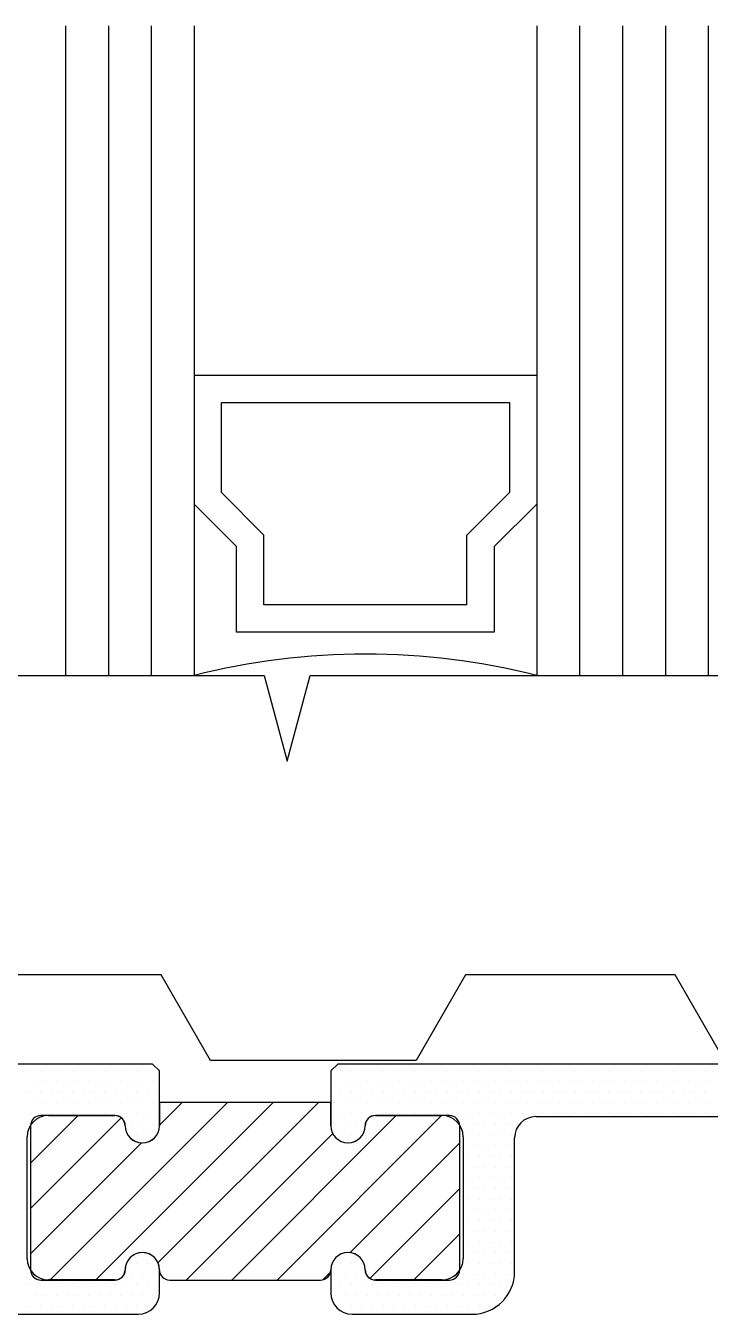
# Model space of a CAD drawing. Header units: inches. Extents: x 3.8 to 36.3, y 0.9 to 43.6.
# Drawn here: x 6.829 to 7.827, y 13.109 to 14.989 of the extents above; entities that cross this region are included whole.
import ezdxf

# ---------------------------------------------------------------- set-up
doc = ezdxf.new("R2010")
doc.units = ezdxf.units.IN
doc.header["$MEASUREMENT"] = 0
doc.layers.add('R-SWTS-DET1', color=1, linetype='Continuous')
doc.layers.add('R-SWTS-PAT1', color=5, linetype='Continuous')

msp = doc.modelspace()

# ---------------------------------------------------------------- linework, layer by layer
at = {"layer": 'R-SWTS-DET1'}
for p, q in [((6.88651, 14.98897), (6.8865, 14.04116)), ((6.94901, 14.98897), (6.949, 14.04116)), ((7.01151, 14.98897), (7.0115, 14.04116)), ((7.07401, 14.98897), (7.074, 14.04115)), ((7.57401, 14.98897), (7.574, 14.04115)), ((7.63651, 14.98897), (7.6365, 14.04114)), ((7.69901, 14.98897), (7.699, 14.04114)), ((7.76151, 14.98897), (7.7615, 14.04114)), ((7.82401, 14.98897), (7.824, 14.04114)), ((7.07401, 14.47915), (7.57401, 14.47915)), ((7.114, 14.30772), (7.114, 14.43915)), ((7.114, 14.43915), (7.534, 14.43915)), ((7.534, 14.43915), (7.534, 14.30772)), ((7.176, 14.24572), (7.114, 14.30772)), ((7.534, 14.30772), (7.472, 14.24572)), ((7.136, 14.22915), (7.074, 14.29115)), ((7.512, 14.22915), (7.574, 14.29115)), ((7.176, 14.14415), (7.176, 14.24572)), ((7.472, 14.14415), (7.472, 14.24572)), ((7.136, 14.10415), (7.136, 14.22915)), ((7.512, 14.22915), (7.512, 14.10415)), ((7.472, 14.14415), (7.176, 14.14415)), ((7.512, 14.10415), (7.136, 14.10415)), ((6.78004, 14.04116), (7.17635, 14.04116)), ((7.17635, 14.04116), (7.20984, 13.91616)), ((7.20984, 13.91616), (7.24334, 14.04116)), ((7.24334, 14.04116), (7.86748, 14.04116)), ((7.02598, 13.60416), (6.78004, 13.60416)), ((7.09815, 13.47916), (7.02598, 13.60416)), ((7.47001, 13.60416), (7.39784, 13.47916)), ((7.77568, 13.60416), (7.47001, 13.60416)), ((7.84784, 13.47916), (7.77568, 13.60416)), ((7.39784, 13.47916), (7.09815, 13.47916)), ((7.27349, 13.41812), (7.02349, 13.41785)), ((7.02349, 13.41785), (7.02349, 13.38385)), ((7.27349, 13.38385), (7.27349, 13.41785)), ((6.95849, 13.39885), (6.85049, 13.39885)), ((7.44649, 13.39885), (7.33849, 13.39885)), ((6.83549, 13.38385), (6.83549, 13.17385)), ((7.46149, 13.17385), (7.46149, 13.38385)), ((6.85049, 13.15885), (6.95849, 13.15885)), ((7.03849, 13.15885), (7.25849, 13.15885)), ((7.33849, 13.15885), (7.44649, 13.15885))]:
    msp.add_line(p, q, dxfattribs=at)
at = {"layer": 'R-SWTS-DET1', "lineweight": 30}
for p, q in [((7.01358, 13.47392), (6.38588, 13.47392)), ((7.02358, 13.46392), (7.01358, 13.47392)), ((7.02358, 13.38395), (7.02358, 13.46392)), ((7.28358, 13.47392), (7.27358, 13.46392)), ((7.27358, 13.46392), (7.27358, 13.38395)), ((8.29277, 13.47392), (7.28358, 13.47392)), ((6.86158, 13.39895), (6.95858, 13.39895)), ((7.33858, 13.39895), (7.43558, 13.39895)), ((7.57258, 13.39722), (8.29277, 13.39722)), ((6.83058, 13.18995), (6.83058, 13.36795)), ((7.46658, 13.36795), (7.46658, 13.18995)), ((7.54158, 13.17095), (7.54158, 13.36622)), ((7.02358, 13.13995), (7.02358, 13.17395)), ((7.27358, 13.17395), (7.27358, 13.13995)), ((6.95858, 13.15895), (6.86158, 13.15895)), ((7.43558, 13.15895), (7.33858, 13.15895)), ((6.81758, 13.10895), (6.99258, 13.10895)), ((7.30458, 13.10895), (7.47958, 13.10895))]:
    msp.add_line(p, q, dxfattribs=at)
at = {"layer": 'R-SWTS-DET1'}
for centre, radius, start, end in [((7.32398, 13.04286), 1.02912, 75.93971, 104.05837), ((7.30422, 13.41812), 0.03073, 180, 180.50195), ((6.85051, 13.38383), 0.01502, 90.08612, 179.91388), ((6.95846, 13.38383), 0.01502, 0.08612, 89.91388), ((7.33851, 13.38383), 0.01502, 90.08612, 179.91388), ((7.44646, 13.38383), 0.01502, 0.08612, 89.91388), ((6.99849, 13.38391), 0.025, 180.1266, 359.8734), ((7.29849, 13.38401), 0.025, 180.35679, 359.64321), ((6.99849, 13.1739), 0.025, 359.89771, 180.10229), ((7.29849, 13.1738), 0.025, 0.1266, 179.8734), ((6.85051, 13.17387), 0.01502, 180.08612, 269.91388), ((6.95846, 13.17387), 0.01502, 270.08612, 359.91388), ((7.03851, 13.17387), 0.01502, 180.08612, 269.91388), ((7.25846, 13.17387), 0.01502, 270.08612, 359.91388), ((7.33851, 13.17387), 0.01502, 180.08612, 269.91388), ((7.44646, 13.17387), 0.01502, 270.08612, 359.91388)]:
    msp.add_arc(centre, radius, start, end, dxfattribs=at)
at = {"layer": 'R-SWTS-DET1', "lineweight": 30}
for centre, radius, start, end in [((6.86158, 13.36795), 0.031, 90, 180), ((6.95858, 13.38395), 0.015, 0, 90), ((7.33858, 13.38395), 0.015, 90, 180), ((7.43558, 13.36795), 0.031, 0, 90), ((7.57258, 13.36622), 0.031, 90, 180), ((6.99858, 13.38395), 0.025, 180, 0), ((7.29858, 13.38395), 0.025, 180, 0), ((6.99858, 13.17395), 0.025, 360, 180), ((7.29858, 13.17395), 0.025, 360, 180), ((6.86158, 13.18995), 0.031, 180, 270), ((7.43558, 13.18995), 0.031, 270, 0), ((6.95858, 13.17395), 0.015, 270, 0), ((7.33858, 13.17395), 0.015, 180, 270), ((7.47958, 13.17095), 0.062, 270, 0), ((6.99258, 13.13995), 0.031, 270, 360), ((7.30458, 13.13995), 0.031, 180, 270)]:
    msp.add_arc(centre, radius, start, end, dxfattribs=at)
at = {"layer": 'R-SWTS-PAT1'}
for p, q in [((6.83427, 13.46425), (6.83427, 13.46425)), ((6.8499, 13.46425), (6.8499, 13.46425)), ((6.86552, 13.46425), (6.86552, 13.46425)), ((6.88115, 13.46425), (6.88115, 13.46425)), ((6.89677, 13.46425), (6.89677, 13.46425)), ((6.9124, 13.46425), (6.9124, 13.46425)), ((6.92802, 13.46425), (6.92802, 13.46425)), ((6.94365, 13.46425), (6.94365, 13.46425)), ((6.95927, 13.46425), (6.95927, 13.46425)), ((6.9749, 13.46425), (6.9749, 13.46425)), ((6.99052, 13.46425), (6.99052, 13.46425)), ((7.00615, 13.46425), (7.00615, 13.46425)), ((7.02177, 13.46425), (7.02177, 13.46425)), ((7.2874, 13.46425), (7.2874, 13.46425)), ((7.30302, 13.46425), (7.30302, 13.46425)), ((7.31865, 13.46425), (7.31865, 13.46425)), ((7.33427, 13.46425), (7.33427, 13.46425)), ((7.3499, 13.46425), (7.3499, 13.46425)), ((7.36552, 13.46425), (7.36552, 13.46425)), ((7.38115, 13.46425), (7.38115, 13.46425)), ((7.39677, 13.46425), (7.39677, 13.46425)), ((7.4124, 13.46425), (7.4124, 13.46425)), ((7.42802, 13.46425), (7.42802, 13.46425)), ((7.44365, 13.46425), (7.44365, 13.46425)), ((7.45927, 13.46425), (7.45927, 13.46425)), ((7.4749, 13.46425), (7.4749, 13.46425)), ((7.49052, 13.46425), (7.49052, 13.46425)), ((7.50615, 13.46425), (7.50615, 13.46425)), ((7.52177, 13.46425), (7.52177, 13.46425)), ((7.5374, 13.46425), (7.5374, 13.46425)), ((7.55302, 13.46425), (7.55302, 13.46425)), ((7.56865, 13.46425), (7.56865, 13.46425)), ((7.58427, 13.46425), (7.58427, 13.46425)), ((7.5999, 13.46425), (7.5999, 13.46425)), ((7.61552, 13.46425), (7.61552, 13.46425)), ((7.63115, 13.46425), (7.63115, 13.46425)), ((7.64677, 13.46425), (7.64677, 13.46425)), ((7.6624, 13.46425), (7.6624, 13.46425)), ((7.67802, 13.46425), (7.67802, 13.46425)), ((7.69365, 13.46425), (7.69365, 13.46425)), ((7.70927, 13.46425), (7.70927, 13.46425)), ((7.7249, 13.46425), (7.7249, 13.46425)), ((7.74052, 13.46425), (7.74052, 13.46425)), ((7.75615, 13.46425), (7.75615, 13.46425)), ((7.77177, 13.46425), (7.77177, 13.46425)), ((7.7874, 13.46425), (7.7874, 13.46425)), ((7.80302, 13.46425), (7.80302, 13.46425)), ((7.81865, 13.46425), (7.81865, 13.46425)), ((6.84209, 13.44862), (6.84209, 13.44862)), ((6.85771, 13.44862), (6.85771, 13.44862)), ((6.87334, 13.44862), (6.87334, 13.44862)), ((6.88896, 13.44862), (6.88896, 13.44862)), ((6.90459, 13.44862), (6.90459, 13.44862)), ((6.92021, 13.44862), (6.92021, 13.44862)), ((6.93584, 13.44862), (6.93584, 13.44862)), ((6.95146, 13.44862), (6.95146, 13.44862)), ((6.96709, 13.44862), (6.96709, 13.44862)), ((6.98271, 13.44862), (6.98271, 13.44862)), ((6.99834, 13.44862), (6.99834, 13.44862)), ((7.01396, 13.44862), (7.01396, 13.44862)), ((7.27959, 13.44862), (7.27959, 13.44862)), ((7.29521, 13.44862), (7.29521, 13.44862)), ((7.31084, 13.44862), (7.31084, 13.44862)), ((7.32646, 13.44862), (7.32646, 13.44862)), ((7.34209, 13.44862), (7.34209, 13.44862)), ((7.35771, 13.44862), (7.35771, 13.44862)), ((7.37334, 13.44862), (7.37334, 13.44862)), ((7.38896, 13.44862), (7.38896, 13.44862)), ((7.40459, 13.44862), (7.40459, 13.44862)), ((7.42021, 13.44862), (7.42021, 13.44862)), ((7.43584, 13.44862), (7.43584, 13.44862)), ((7.45146, 13.44862), (7.45146, 13.44862)), ((7.46709, 13.44862), (7.46709, 13.44862)), ((7.48271, 13.44862), (7.48271, 13.44862)), ((7.49834, 13.44862), (7.49834, 13.44862)), ((7.51396, 13.44862), (7.51396, 13.44862)), ((7.52959, 13.44862), (7.52959, 13.44862)), ((7.54521, 13.44862), (7.54521, 13.44862)), ((7.56084, 13.44862), (7.56084, 13.44862)), ((7.57646, 13.44862), (7.57646, 13.44862)), ((7.59209, 13.44862), (7.59209, 13.44862)), ((7.60771, 13.44862), (7.60771, 13.44862)), ((7.62334, 13.44862), (7.62334, 13.44862)), ((7.63896, 13.44862), (7.63896, 13.44862)), ((7.65459, 13.44862), (7.65459, 13.44862)), ((7.67021, 13.44862), (7.67021, 13.44862)), ((7.68584, 13.44862), (7.68584, 13.44862)), ((7.70146, 13.44862), (7.70146, 13.44862)), ((7.71709, 13.44862), (7.71709, 13.44862)), ((7.73271, 13.44862), (7.73271, 13.44862)), ((7.74834, 13.44862), (7.74834, 13.44862)), ((7.76396, 13.44862), (7.76396, 13.44862)), ((7.77959, 13.44862), (7.77959, 13.44862)), ((7.79521, 13.44862), (7.79521, 13.44862)), ((7.81084, 13.44862), (7.81084, 13.44862)), ((7.82646, 13.44862), (7.82646, 13.44862)), ((6.83427, 13.433), (6.83427, 13.433)), ((6.8499, 13.433), (6.8499, 13.433)), ((6.86552, 13.433), (6.86552, 13.433)), ((6.88115, 13.433), (6.88115, 13.433)), ((6.89677, 13.433), (6.89677, 13.433)), ((6.9124, 13.433), (6.9124, 13.433)), ((6.92802, 13.433), (6.92802, 13.433)), ((6.94365, 13.433), (6.94365, 13.433)), ((6.95927, 13.433), (6.95927, 13.433)), ((6.9749, 13.433), (6.9749, 13.433)), ((6.99052, 13.433), (6.99052, 13.433)), ((7.00615, 13.433), (7.00615, 13.433)), ((7.02177, 13.433), (7.02177, 13.433)), ((7.2874, 13.433), (7.2874, 13.433)), ((7.30302, 13.433), (7.30302, 13.433)), ((7.31865, 13.433), (7.31865, 13.433)), ((7.33427, 13.433), (7.33427, 13.433)), ((7.3499, 13.433), (7.3499, 13.433)), ((7.36552, 13.433), (7.36552, 13.433)), ((7.38115, 13.433), (7.38115, 13.433)), ((7.39677, 13.433), (7.39677, 13.433)), ((7.4124, 13.433), (7.4124, 13.433)), ((7.42802, 13.433), (7.42802, 13.433)), ((7.44365, 13.433), (7.44365, 13.433)), ((7.45927, 13.433), (7.45927, 13.433)), ((7.4749, 13.433), (7.4749, 13.433)), ((7.49052, 13.433), (7.49052, 13.433)), ((7.50615, 13.433), (7.50615, 13.433)), ((7.52177, 13.433), (7.52177, 13.433)), ((7.5374, 13.433), (7.5374, 13.433)), ((7.55302, 13.433), (7.55302, 13.433)), ((7.56865, 13.433), (7.56865, 13.433)), ((7.58427, 13.433), (7.58427, 13.433)), ((7.5999, 13.433), (7.5999, 13.433)), ((7.61552, 13.433), (7.61552, 13.433)), ((7.63115, 13.433), (7.63115, 13.433)), ((7.64677, 13.433), (7.64677, 13.433)), ((7.6624, 13.433), (7.6624, 13.433)), ((7.67802, 13.433), (7.67802, 13.433)), ((7.69365, 13.433), (7.69365, 13.433)), ((7.70927, 13.433), (7.70927, 13.433)), ((7.7249, 13.433), (7.7249, 13.433)), ((7.74052, 13.433), (7.74052, 13.433)), ((7.75615, 13.433), (7.75615, 13.433)), ((7.77177, 13.433), (7.77177, 13.433)), ((7.7874, 13.433), (7.7874, 13.433)), ((7.80302, 13.433), (7.80302, 13.433)), ((7.81865, 13.433), (7.81865, 13.433)), ((6.84209, 13.41737), (6.84209, 13.41737)), ((6.85771, 13.41737), (6.85771, 13.41737)), ((6.86375, 13.15885), (7.12286, 13.41796)), ((6.87334, 13.41737), (6.87334, 13.41737)), ((6.88896, 13.41737), (6.88896, 13.41737)), ((6.90459, 13.41737), (6.90459, 13.41737)), ((6.92021, 13.41737), (6.92021, 13.41737)), ((6.93004, 13.15885), (7.18922, 13.41803)), ((6.93584, 13.41737), (6.93584, 13.41737)), ((6.95146, 13.41737), (6.95146, 13.41737)), ((6.96709, 13.41737), (6.96709, 13.41737)), ((6.98271, 13.41737), (6.98271, 13.41737)), ((6.99834, 13.41737), (6.99834, 13.41737)), ((7.01396, 13.41737), (7.01396, 13.41737)), ((7.02136, 13.18387), (7.25558, 13.4181)), ((7.02349, 13.38488), (7.0565, 13.41789)), ((7.27959, 13.41737), (7.27959, 13.41737)), ((7.29521, 13.41737), (7.29521, 13.41737)), ((7.31084, 13.41737), (7.31084, 13.41737)), ((7.32646, 13.41737), (7.32646, 13.41737)), ((7.34209, 13.41737), (7.34209, 13.41737)), ((7.35771, 13.41737), (7.35771, 13.41737)), ((7.37334, 13.41737), (7.37334, 13.41737)), ((7.38896, 13.41737), (7.38896, 13.41737)), ((7.40459, 13.41737), (7.40459, 13.41737)), ((7.42021, 13.41737), (7.42021, 13.41737)), ((7.43584, 13.41737), (7.43584, 13.41737)), ((7.45146, 13.41737), (7.45146, 13.41737)), ((7.46709, 13.41737), (7.46709, 13.41737)), ((7.48271, 13.41737), (7.48271, 13.41737)), ((7.49834, 13.41737), (7.49834, 13.41737)), ((7.51396, 13.41737), (7.51396, 13.41737)), ((7.52959, 13.41737), (7.52959, 13.41737)), ((7.54521, 13.41737), (7.54521, 13.41737)), ((7.56084, 13.41737), (7.56084, 13.41737)), ((7.57646, 13.41737), (7.57646, 13.41737)), ((7.59209, 13.41737), (7.59209, 13.41737)), ((7.60771, 13.41737), (7.60771, 13.41737)), ((7.62334, 13.41737), (7.62334, 13.41737)), ((7.63896, 13.41737), (7.63896, 13.41737)), ((7.65459, 13.41737), (7.65459, 13.41737)), ((7.67021, 13.41737), (7.67021, 13.41737)), ((7.68584, 13.41737), (7.68584, 13.41737)), ((7.70146, 13.41737), (7.70146, 13.41737)), ((7.71709, 13.41737), (7.71709, 13.41737)), ((7.73271, 13.41737), (7.73271, 13.41737)), ((7.74834, 13.41737), (7.74834, 13.41737)), ((7.76396, 13.41737), (7.76396, 13.41737)), ((7.77959, 13.41737), (7.77959, 13.41737)), ((7.79521, 13.41737), (7.79521, 13.41737)), ((7.81084, 13.41737), (7.81084, 13.41737)), ((7.82646, 13.41737), (7.82646, 13.41737)), ((6.83427, 13.40175), (6.83427, 13.40175)), ((6.83549, 13.32946), (6.90488, 13.39885)), ((6.83549, 13.26317), (6.96787, 13.39555)), ((6.8499, 13.40175), (6.8499, 13.40175)), ((6.86552, 13.40175), (6.86552, 13.40175)), ((6.88115, 13.40175), (6.88115, 13.40175)), ((6.89677, 13.40175), (6.89677, 13.40175)), ((6.9124, 13.40175), (6.9124, 13.40175)), ((6.92802, 13.40175), (6.92802, 13.40175)), ((6.94365, 13.40175), (6.94365, 13.40175)), ((6.95927, 13.40175), (6.95927, 13.40175)), ((6.9749, 13.40175), (6.9749, 13.40175)), ((6.98271, 13.38612), (6.98271, 13.38612)), ((6.99052, 13.40175), (6.99052, 13.40175)), ((6.99834, 13.38612), (6.99834, 13.38612)), ((7.00615, 13.40175), (7.00615, 13.40175)), ((7.01396, 13.38612), (7.01396, 13.38612)), ((7.02177, 13.40175), (7.02177, 13.40175)), ((7.12892, 13.15885), (7.36892, 13.39885)), ((7.19521, 13.15885), (7.43521, 13.39885)), ((7.27959, 13.38612), (7.27959, 13.38612)), ((7.2874, 13.40175), (7.2874, 13.40175)), ((7.29521, 13.38612), (7.29521, 13.38612)), ((7.30302, 13.40175), (7.30302, 13.40175)), ((7.31084, 13.38612), (7.31084, 13.38612)), ((7.31865, 13.40175), (7.31865, 13.40175)), ((7.33427, 13.40175), (7.33427, 13.40175)), ((7.3499, 13.40175), (7.3499, 13.40175)), ((7.36552, 13.40175), (7.36552, 13.40175)), ((7.38115, 13.40175), (7.38115, 13.40175)), ((7.39677, 13.40175), (7.39677, 13.40175)), ((7.4124, 13.40175), (7.4124, 13.40175)), ((7.42802, 13.40175), (7.42802, 13.40175)), ((7.44365, 13.40175), (7.44365, 13.40175)), ((7.45927, 13.40175), (7.45927, 13.40175)), ((7.46709, 13.38612), (7.46709, 13.38612)), ((7.4749, 13.40175), (7.4749, 13.40175)), ((7.48271, 13.38612), (7.48271, 13.38612)), ((7.49052, 13.40175), (7.49052, 13.40175)), ((7.49834, 13.38612), (7.49834, 13.38612)), ((7.50615, 13.40175), (7.50615, 13.40175)), ((7.51396, 13.38612), (7.51396, 13.38612)), ((7.52177, 13.40175), (7.52177, 13.40175)), ((7.52959, 13.38612), (7.52959, 13.38612)), ((7.5374, 13.40175), (7.5374, 13.40175)), ((7.54521, 13.38612), (7.54521, 13.38612)), ((7.55302, 13.40175), (7.55302, 13.40175)), ((7.56865, 13.40175), (7.56865, 13.40175)), ((7.58427, 13.40175), (7.58427, 13.40175)), ((7.5999, 13.40175), (7.5999, 13.40175)), ((7.61552, 13.40175), (7.61552, 13.40175)), ((7.63115, 13.40175), (7.63115, 13.40175)), ((7.64677, 13.40175), (7.64677, 13.40175)), ((7.6624, 13.40175), (7.6624, 13.40175)), ((7.67802, 13.40175), (7.67802, 13.40175)), ((7.69365, 13.40175), (7.69365, 13.40175)), ((7.70927, 13.40175), (7.70927, 13.40175)), ((7.7249, 13.40175), (7.7249, 13.40175)), ((7.74052, 13.40175), (7.74052, 13.40175)), ((7.75615, 13.40175), (7.75615, 13.40175)), ((7.77177, 13.40175), (7.77177, 13.40175)), ((7.7874, 13.40175), (7.7874, 13.40175)), ((7.80302, 13.40175), (7.80302, 13.40175)), ((7.81865, 13.40175), (7.81865, 13.40175)), ((6.99052, 13.3705), (6.99052, 13.3705)), ((7.00615, 13.3705), (7.00615, 13.3705)), ((7.06263, 13.15885), (7.27626, 13.37248)), ((7.2874, 13.3705), (7.2874, 13.3705)), ((7.30302, 13.3705), (7.30302, 13.3705)), ((7.31865, 13.3705), (7.31865, 13.3705)), ((7.4749, 13.3705), (7.4749, 13.3705)), ((7.49052, 13.3705), (7.49052, 13.3705)), ((7.50615, 13.3705), (7.50615, 13.3705)), ((7.52177, 13.3705), (7.52177, 13.3705)), ((7.5374, 13.3705), (7.5374, 13.3705)), ((6.83549, 13.19688), (6.99748, 13.35888)), ((7.30133, 13.19868), (7.46149, 13.35884)), ((7.46709, 13.35487), (7.46709, 13.35487)), ((7.48271, 13.35487), (7.48271, 13.35487)), ((7.49834, 13.35487), (7.49834, 13.35487)), ((7.51396, 13.35487), (7.51396, 13.35487)), ((7.52959, 13.35487), (7.52959, 13.35487)), ((7.4749, 13.33925), (7.4749, 13.33925)), ((7.49052, 13.33925), (7.49052, 13.33925)), ((7.50615, 13.33925), (7.50615, 13.33925)), ((7.52177, 13.33925), (7.52177, 13.33925)), ((7.5374, 13.33925), (7.5374, 13.33925)), ((7.46709, 13.32362), (7.46709, 13.32362)), ((7.48271, 13.32362), (7.48271, 13.32362)), ((7.49834, 13.32362), (7.49834, 13.32362)), ((7.51396, 13.32362), (7.51396, 13.32362)), ((7.52959, 13.32362), (7.52959, 13.32362)), ((7.33026, 13.16132), (7.46149, 13.29255)), ((7.46709, 13.29237), (7.46709, 13.29237)), ((7.4749, 13.308), (7.4749, 13.308)), ((7.48271, 13.29237), (7.48271, 13.29237)), ((7.49052, 13.308), (7.49052, 13.308)), ((7.49834, 13.29237), (7.49834, 13.29237)), ((7.50615, 13.308), (7.50615, 13.308)), ((7.51396, 13.29237), (7.51396, 13.29237)), ((7.52177, 13.308), (7.52177, 13.308)), ((7.52959, 13.29237), (7.52959, 13.29237)), ((7.5374, 13.308), (7.5374, 13.308)), ((7.4749, 13.27675), (7.4749, 13.27675)), ((7.49052, 13.27675), (7.49052, 13.27675)), ((7.50615, 13.27675), (7.50615, 13.27675)), ((7.52177, 13.27675), (7.52177, 13.27675)), ((7.5374, 13.27675), (7.5374, 13.27675)), ((7.46709, 13.26112), (7.46709, 13.26112)), ((7.48271, 13.26112), (7.48271, 13.26112)), ((7.49834, 13.26112), (7.49834, 13.26112)), ((7.51396, 13.26112), (7.51396, 13.26112)), ((7.52959, 13.26112), (7.52959, 13.26112)), ((7.4749, 13.2455), (7.4749, 13.2455)), ((7.49052, 13.2455), (7.49052, 13.2455)), ((7.50615, 13.2455), (7.50615, 13.2455)), ((7.52177, 13.2455), (7.52177, 13.2455)), ((7.5374, 13.2455), (7.5374, 13.2455)), ((7.39408, 13.15885), (7.46149, 13.22626)), ((7.46709, 13.22987), (7.46709, 13.22987)), ((7.48271, 13.22987), (7.48271, 13.22987)), ((7.49834, 13.22987), (7.49834, 13.22987)), ((7.51396, 13.22987), (7.51396, 13.22987)), ((7.52959, 13.22987), (7.52959, 13.22987)), ((6.99834, 13.19862), (6.99834, 13.19862)), ((7.29521, 13.19862), (7.29521, 13.19862)), ((7.46709, 13.19862), (7.46709, 13.19862)), ((7.4749, 13.21425), (7.4749, 13.21425)), ((7.48271, 13.19862), (7.48271, 13.19862)), ((7.49052, 13.21425), (7.49052, 13.21425)), ((7.49834, 13.19862), (7.49834, 13.19862)), ((7.50615, 13.21425), (7.50615, 13.21425)), ((7.51396, 13.19862), (7.51396, 13.19862)), ((7.52177, 13.21425), (7.52177, 13.21425)), ((7.52959, 13.19862), (7.52959, 13.19862)), ((7.5374, 13.21425), (7.5374, 13.21425)), ((6.99052, 13.183), (6.99052, 13.183)), ((7.00615, 13.183), (7.00615, 13.183)), ((7.02177, 13.183), (7.02177, 13.183)), ((7.2874, 13.183), (7.2874, 13.183)), ((7.30302, 13.183), (7.30302, 13.183)), ((7.31865, 13.183), (7.31865, 13.183)), ((7.4749, 13.183), (7.4749, 13.183)), ((7.49052, 13.183), (7.49052, 13.183)), ((7.50615, 13.183), (7.50615, 13.183)), ((7.52177, 13.183), (7.52177, 13.183)), ((7.5374, 13.183), (7.5374, 13.183)), ((6.98271, 13.16737), (6.98271, 13.16737)), ((6.99834, 13.16737), (6.99834, 13.16737)), ((7.01396, 13.16737), (7.01396, 13.16737)), ((7.2619, 13.15925), (7.27309, 13.17044)), ((7.27959, 13.16737), (7.27959, 13.16737)), ((7.29521, 13.16737), (7.29521, 13.16737)), ((7.31084, 13.16737), (7.31084, 13.16737)), ((7.46709, 13.16737), (7.46709, 13.16737)), ((7.48271, 13.16737), (7.48271, 13.16737)), ((7.49834, 13.16737), (7.49834, 13.16737)), ((7.51396, 13.16737), (7.51396, 13.16737)), ((7.52959, 13.16737), (7.52959, 13.16737)), ((6.83427, 13.15175), (6.83427, 13.15175)), ((6.8499, 13.15175), (6.8499, 13.15175)), ((6.86552, 13.15175), (6.86552, 13.15175)), ((6.88115, 13.15175), (6.88115, 13.15175)), ((6.89677, 13.15175), (6.89677, 13.15175)), ((6.9124, 13.15175), (6.9124, 13.15175)), ((6.92802, 13.15175), (6.92802, 13.15175)), ((6.94365, 13.15175), (6.94365, 13.15175)), ((6.95927, 13.15175), (6.95927, 13.15175)), ((6.9749, 13.15175), (6.9749, 13.15175)), ((6.99052, 13.15175), (6.99052, 13.15175)), ((7.00615, 13.15175), (7.00615, 13.15175)), ((7.02177, 13.15175), (7.02177, 13.15175)), ((7.2874, 13.15175), (7.2874, 13.15175)), ((7.30302, 13.15175), (7.30302, 13.15175)), ((7.31865, 13.15175), (7.31865, 13.15175)), ((7.33427, 13.15175), (7.33427, 13.15175)), ((7.3499, 13.15175), (7.3499, 13.15175)), ((7.36552, 13.15175), (7.36552, 13.15175)), ((7.38115, 13.15175), (7.38115, 13.15175)), ((7.39677, 13.15175), (7.39677, 13.15175)), ((7.4124, 13.15175), (7.4124, 13.15175)), ((7.42802, 13.15175), (7.42802, 13.15175)), ((7.44365, 13.15175), (7.44365, 13.15175)), ((7.45927, 13.15175), (7.45927, 13.15175)), ((7.4749, 13.15175), (7.4749, 13.15175)), ((7.49052, 13.15175), (7.49052, 13.15175)), ((7.50615, 13.15175), (7.50615, 13.15175)), ((7.52177, 13.15175), (7.52177, 13.15175)), ((7.5374, 13.15175), (7.5374, 13.15175)), ((6.84209, 13.13612), (6.84209, 13.13612)), ((6.85771, 13.13612), (6.85771, 13.13612)), ((6.87334, 13.13612), (6.87334, 13.13612)), ((6.88896, 13.13612), (6.88896, 13.13612)), ((6.90459, 13.13612), (6.90459, 13.13612)), ((6.92021, 13.13612), (6.92021, 13.13612)), ((6.93584, 13.13612), (6.93584, 13.13612)), ((6.95146, 13.13612), (6.95146, 13.13612)), ((6.96709, 13.13612), (6.96709, 13.13612)), ((6.98271, 13.13612), (6.98271, 13.13612)), ((6.99834, 13.13612), (6.99834, 13.13612)), ((7.01396, 13.13612), (7.01396, 13.13612)), ((7.27959, 13.13612), (7.27959, 13.13612)), ((7.29521, 13.13612), (7.29521, 13.13612)), ((7.31084, 13.13612), (7.31084, 13.13612)), ((7.32646, 13.13612), (7.32646, 13.13612)), ((7.34209, 13.13612), (7.34209, 13.13612)), ((7.35771, 13.13612), (7.35771, 13.13612)), ((7.37334, 13.13612), (7.37334, 13.13612)), ((7.38896, 13.13612), (7.38896, 13.13612)), ((7.40459, 13.13612), (7.40459, 13.13612)), ((7.42021, 13.13612), (7.42021, 13.13612)), ((7.43584, 13.13612), (7.43584, 13.13612)), ((7.45146, 13.13612), (7.45146, 13.13612)), ((7.46709, 13.13612), (7.46709, 13.13612)), ((7.48271, 13.13612), (7.48271, 13.13612)), ((7.49834, 13.13612), (7.49834, 13.13612)), ((7.51396, 13.13612), (7.51396, 13.13612)), ((7.52959, 13.13612), (7.52959, 13.13612)), ((6.83427, 13.1205), (6.83427, 13.1205)), ((6.8499, 13.1205), (6.8499, 13.1205)), ((6.86552, 13.1205), (6.86552, 13.1205)), ((6.88115, 13.1205), (6.88115, 13.1205)), ((6.89677, 13.1205), (6.89677, 13.1205)), ((6.9124, 13.1205), (6.9124, 13.1205)), ((6.92802, 13.1205), (6.92802, 13.1205)), ((6.94365, 13.1205), (6.94365, 13.1205)), ((6.95927, 13.1205), (6.95927, 13.1205)), ((6.9749, 13.1205), (6.9749, 13.1205)), ((6.99052, 13.1205), (6.99052, 13.1205)), ((7.00615, 13.1205), (7.00615, 13.1205)), ((7.2874, 13.1205), (7.2874, 13.1205)), ((7.30302, 13.1205), (7.30302, 13.1205)), ((7.31865, 13.1205), (7.31865, 13.1205)), ((7.33427, 13.1205), (7.33427, 13.1205)), ((7.3499, 13.1205), (7.3499, 13.1205)), ((7.36552, 13.1205), (7.36552, 13.1205)), ((7.38115, 13.1205), (7.38115, 13.1205)), ((7.39677, 13.1205), (7.39677, 13.1205)), ((7.4124, 13.1205), (7.4124, 13.1205)), ((7.42802, 13.1205), (7.42802, 13.1205)), ((7.44365, 13.1205), (7.44365, 13.1205)), ((7.45927, 13.1205), (7.45927, 13.1205)), ((7.4749, 13.1205), (7.4749, 13.1205)), ((7.49052, 13.1205), (7.49052, 13.1205)), ((7.50615, 13.1205), (7.50615, 13.1205))]:
    msp.add_line(p, q, dxfattribs=at)

doc.saveas('drawing.dxf')
